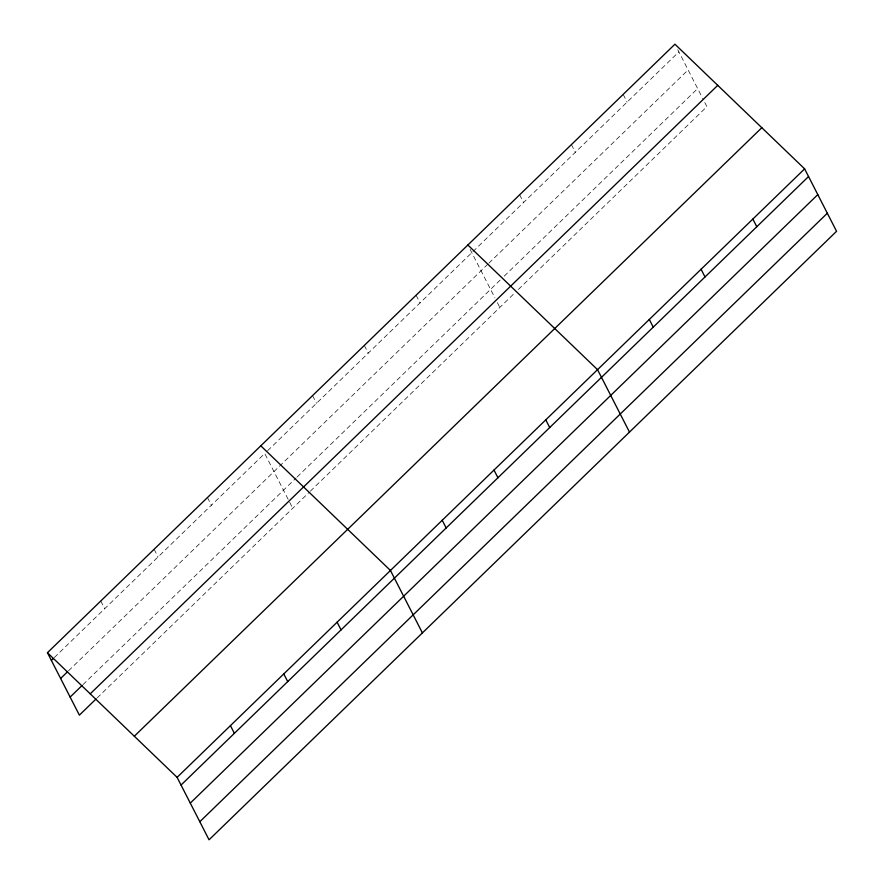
<?xml version="1.0" encoding="UTF-8"?>
<svg xmlns="http://www.w3.org/2000/svg" width="884" height="884" viewBox="0 0 884 884"><rect width="100%" height="100%" fill="white"/><g stroke="black" fill="none" stroke-linecap="round" stroke-linejoin="round"><path stroke-width="0.66" stroke-dasharray="4.42 3.31" d="M54.333 657.53L264.725 453.503L292.737 508.256M267.653 450.663L678.879 51.891M68.521 670.801L487.891 264.139M488.863 263.189L688.128 69.958M82.985 684.625L296.195 477.868M297.168 476.929L500.344 279.908M504.245 276.117L697.653 88.577M97.163 697.907L309.345 492.156M310.317 491.206L514.466 293.234M518.378 289.455L706.902 106.644L702.581 98.212M677.763 49.692L701.973 97.008M623.176 94.4L627.11 102.091M571.407 144.6L575.34 152.291M519.637 194.8L523.571 202.502M470.122 249.398L494.885 297.809M497.349 302.626L499.814 307.444M416.099 295.212L420.033 302.903M364.33 345.412L368.263 353.103M312.56 395.612L316.494 403.303M207.453 497.537L211.387 505.228M154.114 549.262L158.048 556.953M100.776 600.987L104.71 608.678"/><path stroke-width="1.33" d="M47.438 652.712L674.945 44.2L804.617 168.855L836.562 231.288L209.055 839.8L177.098 777.356L47.438 652.712L79.383 715.145L96.179 698.868M51.371 660.403L53.349 658.481M60.609 678.47L67.527 671.763M70.134 697.078L81.991 685.586M90.223 693.841L717.742 85.339M134.313 736.228L761.82 127.716M177.098 777.356L804.617 168.855M181.032 785.058L808.551 176.546M190.281 803.125L817.799 194.613M199.806 821.733L827.325 213.232M467.868 245.012L597.54 369.667L629.485 432.099M260.791 445.812L390.452 570.467L422.408 632.911M752.848 219.055L756.781 226.746M701.078 269.255L705.012 276.946M649.309 319.456L653.243 327.146M545.771 419.867L549.704 427.558M494.001 470.067L497.935 477.758M442.221 520.267L446.166 527.958M337.113 622.192L341.058 629.883M283.775 673.917L287.72 681.608M230.437 725.642L234.382 733.333"/></g></svg>
